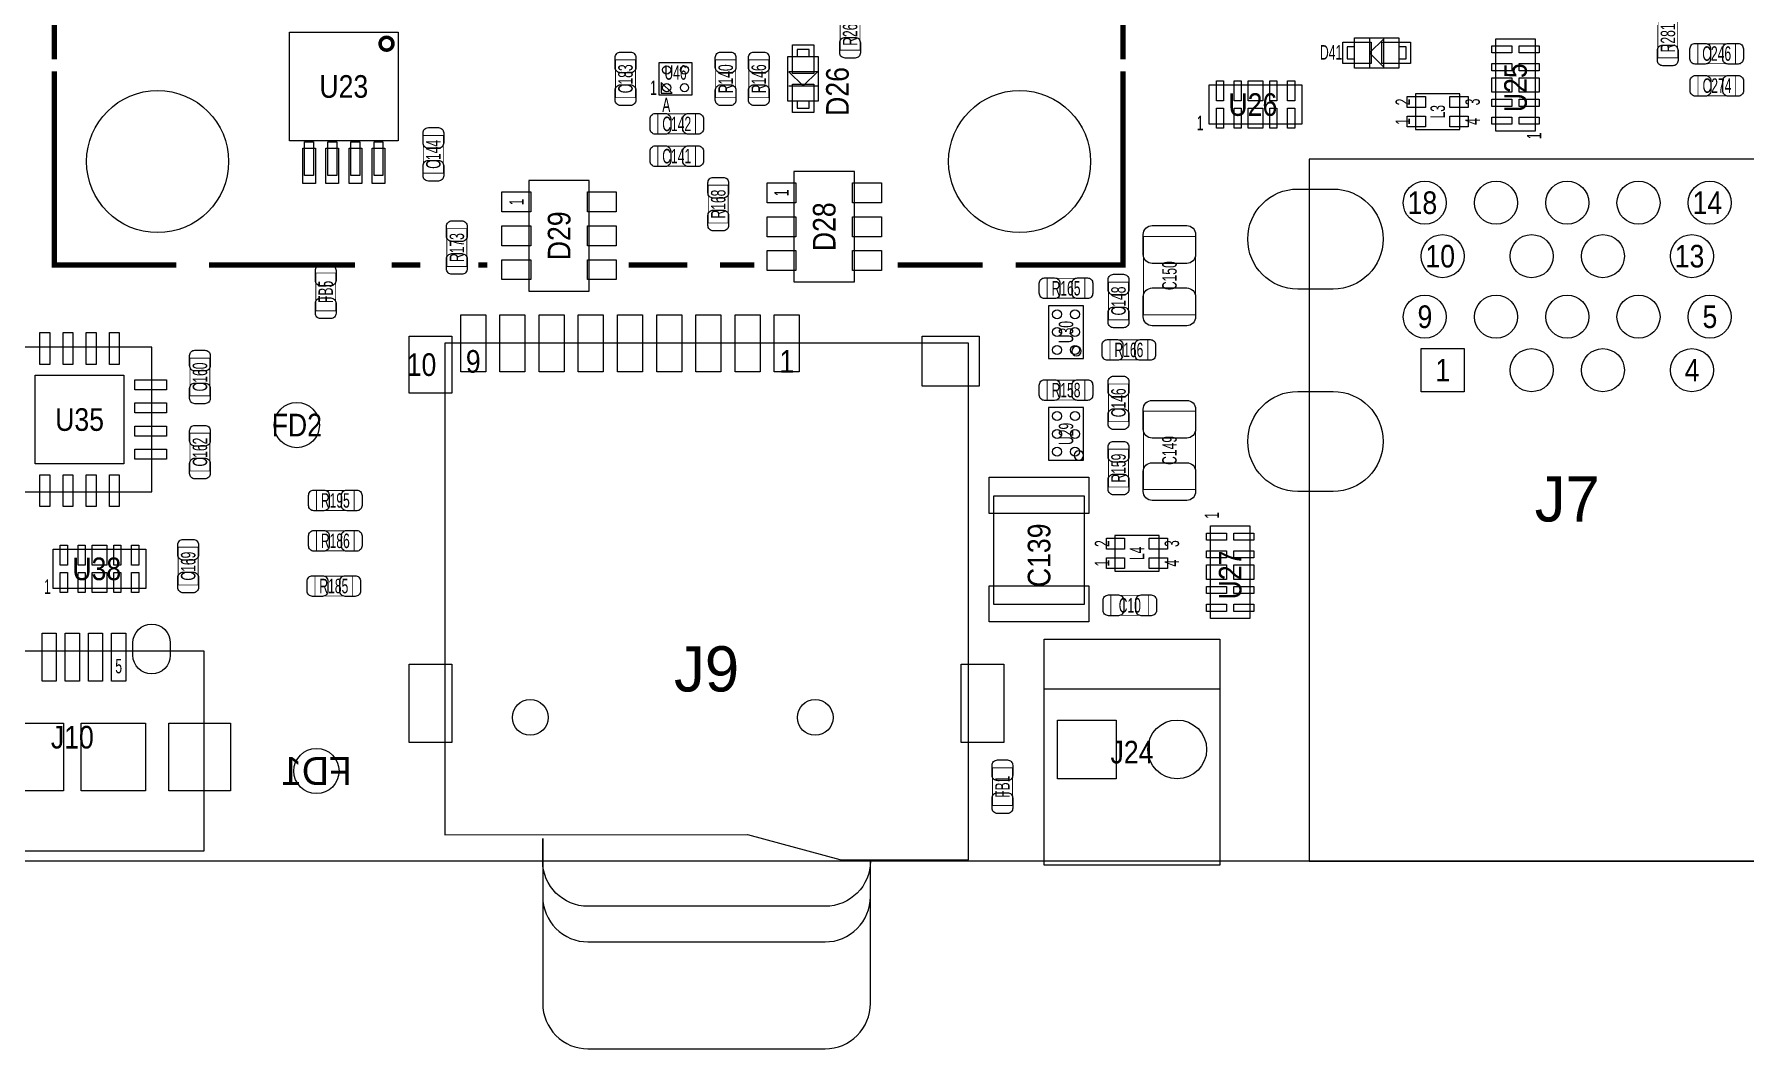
# Model space of a CAD drawing. Extents: x -31 to 174, y -12 to 124.
# Drawn here: x 12.62 to 60.64, y -5.26 to 23.21 of the extents above; entities that cross this region are included whole.
import ezdxf
from ezdxf.enums import TextEntityAlignment as Align

# ---------------------------------------------------------------- set-up
doc = ezdxf.new("R2010")
doc.units = 0
for name, color, linetype in [('BG_OUTLINE', 3, 'CONTINUOUS'), ('PG_ASSEMBLY_TOP', 140, 'CONTINUOUS'), ('PIN_BOTTOM', 2, 'CONTINUOUS'), ('PIN_TOP', 160, 'CONTINUOUS'), ('RD_ASSEMBLY_BOTTOM', 140, 'CONTINUOUS'), ('RD_ASSEMBLY_TOP', 140, 'CONTINUOUS')]:
    doc.layers.add(name, color=color, linetype=linetype)

msp = doc.modelspace()

# ---------------------------------------------------------------- linework, layer by layer
at = {"layer": 'BG_OUTLINE'}
msp.add_lwpolyline([(0, 0), (0, 46.233588), (5.526532, 46.233588, 0.413393), (6.522212, 47.232062), (6.522212, 48.731932, 0.414214), (5.522214, 49.73193), (0, 49.73193), (0, 74.98207), (5.522214, 74.98207, 0.414214), (6.522212, 75.982068), (6.522212, 77.481938, 0.413393), (5.526532, 78.480412), (0, 78.480412), (0, 89.662), (150.622, 89.662), (150.622, 0)], format="xyb", close=True, dxfattribs=at)
at = {"layer": 'PG_ASSEMBLY_TOP'}
for points, const_width in [([(13.184378, 25.16378), (13.184378, 22.499828)], 0.1524), ([(43.184318, 24.62276), (43.184318, 22.499828)], 0.1524), ([(35.804348, 22.759162), (35.244532, 22.759162), (35.244532, 23.819358), (35.804348, 23.819358), (35.804348, 22.759162)], 0.024892), ([(58.20029, 23.603966), (58.760106, 23.603966), (58.760106, 22.54377), (58.20029, 22.54377), (58.20029, 23.603966)], 0.024892), ([(60.383928, 22.940518), (60.383928, 22.380702), (59.323732, 22.380702), (59.323732, 22.940518), (60.383928, 22.940518)], 0.024892), ([(13.184378, 22.163786), (13.184378, 19.499834)], 0.1524), ([(28.938474, 22.487128), (29.49829, 22.487128), (29.49829, 21.426932), (28.938474, 21.426932), (28.938474, 22.487128)], 0.024892), ([(32.311594, 21.426932), (31.751778, 21.426932), (31.751778, 22.487128), (32.311594, 22.487128), (32.311594, 21.426932)], 0.024892), ([(33.241234, 21.426932), (32.681418, 21.426932), (32.681418, 22.487128), (33.241234, 22.487128), (33.241234, 21.426932)], 0.024892), ([(43.184318, 22.163786), (43.184318, 19.499834)], 0.1524), ([(60.389008, 22.041358), (60.389008, 21.481542), (59.328812, 21.481542), (59.328812, 22.041358), (60.389008, 22.041358)], 0.024892), ([(30.127702, 20.411948), (30.127702, 20.971764), (31.187898, 20.971764), (31.187898, 20.411948), (30.127702, 20.411948)], 0.024892), ([(24.105108, 19.307302), (23.545292, 19.307302), (23.545292, 20.367498), (24.105108, 20.367498), (24.105108, 19.307302)], 0.024892), ([(13.184378, 19.835876), (13.184378, 16.734028), (16.60652, 16.734028)], 0.1524), ([(30.127702, 19.506692), (30.127702, 20.066508), (31.187898, 20.066508), (31.187898, 19.506692), (30.127702, 19.506692)], 0.024892), ([(40.172132, 16.734028), (43.184318, 16.734028), (43.184318, 19.630898)], 0.1524), ([(32.103568, 17.910302), (31.543752, 17.910302), (31.543752, 18.970498), (32.103568, 18.970498), (32.103568, 17.910302)], 0.024892), ([(24.765508, 16.691102), (24.205692, 16.691102), (24.205692, 17.751298), (24.765508, 17.751298), (24.765508, 16.691102)], 0.024892), ([(43.760644, 17.531334), (45.220636, 17.531334), (45.220636, 15.331186), (43.760644, 15.331186), (43.760644, 17.531334)], 0.024892), ([(17.52854, 16.734028), (21.627084, 16.734028)], 0.1524), ([(22.65172, 16.734028), (23.4569, 16.734028)], 0.1524), ([(25.08504, 16.734028), (25.3365, 16.734028)], 0.1524), ([(29.30906, 16.734028), (30.950916, 16.734028)], 0.1524), ([(31.872936, 16.734028), (32.83712, 16.734028)], 0.1524), ([(36.86048, 16.734028), (39.250112, 16.734028)], 0.1524), ([(21.082508, 15.446502), (20.522692, 15.446502), (20.522692, 16.506698), (21.082508, 16.506698), (21.082508, 15.446502)], 0.024892), ([(42.117518, 16.35887), (42.117518, 15.799054), (41.057322, 15.799054), (41.057322, 16.35887), (42.117518, 16.35887)], 0.024892), ([(43.339766, 15.190978), (42.77995, 15.190978), (42.77995, 16.251174), (43.339766, 16.251174), (43.339766, 15.190978)], 0.024892), ([(43.882564, 14.628622), (43.882564, 14.068806), (42.822368, 14.068806), (42.822368, 14.628622), (43.882564, 14.628622)], 0.024892), ([(17.551908, 13.058902), (16.992092, 13.058902), (16.992092, 14.119098), (17.551908, 14.119098), (17.551908, 13.058902)], 0.024892), ([(42.117518, 13.50137), (42.117518, 12.941554), (41.057322, 12.941554), (41.057322, 13.50137), (42.117518, 13.50137)], 0.024892), ([(43.339766, 12.333478), (42.77995, 12.333478), (42.77995, 13.393674), (43.339766, 13.393674), (43.339766, 12.333478)], 0.024892), ([(45.220636, 10.428478), (43.760644, 10.428478), (43.760644, 12.628626), (45.220636, 12.628626), (45.220636, 10.428478)], 0.024892), ([(16.992092, 12.010898), (17.551908, 12.010898), (17.551908, 10.950702), (16.992092, 10.950702), (16.992092, 12.010898)], 0.024892), ([(43.339766, 10.501122), (42.77995, 10.501122), (42.77995, 11.561318), (43.339766, 11.561318), (43.339766, 10.501122)], 0.024892), ([(21.602446, 10.404602), (21.602446, 9.844786), (20.54225, 9.844786), (20.54225, 10.404602), (21.602446, 10.404602)], 0.024892), ([(21.602446, 9.270746), (21.602446, 8.71093), (20.54225, 8.71093), (20.54225, 9.270746), (21.602446, 9.270746)], 0.024892), ([(16.661892, 8.810498), (17.221708, 8.810498), (17.221708, 7.750302), (16.661892, 7.750302), (16.661892, 8.810498)], 0.024892), ([(20.501102, 7.441692), (20.501102, 8.001508), (21.561298, 8.001508), (21.561298, 7.441692), (20.501102, 7.441692)], 0.024892), ([(43.908218, 7.460488), (43.908218, 6.900672), (42.848022, 6.900672), (42.848022, 7.460488), (43.908218, 7.460488)], 0.024892), ([(40.081708, 1.560322), (39.521892, 1.560322), (39.521892, 2.620518), (40.081708, 2.620518), (40.081708, 1.560322)], 0.024892)]:
    msp.add_lwpolyline(points, dxfattribs=dict(at, const_width=const_width))
for points in [[(19.785584, 20.217384), (19.785584, 23.267416), (22.835616, 23.267416), (22.835616, 20.217384)], [(53.65623, 20.483068), (53.65623, 23.083012), (54.75605, 23.083012), (54.75605, 20.483068)], [(30.225238, 21.55698), (30.525212, 21.55698), (30.225238, 21.856954)], [(45.608748, 20.68449), (45.608748, 21.78431), (48.208692, 21.78431), (48.208692, 20.68449)], [(20.210526, 19.242278), (20.210526, 20.192492), (20.460716, 20.192492), (20.460716, 19.242278)], [(20.860512, 19.242278), (20.860512, 20.192492), (21.110702, 20.192492), (21.110702, 19.242278)], [(21.510498, 19.242278), (21.510498, 20.192492), (21.760688, 20.192492), (21.760688, 19.242278)], [(22.160484, 19.242278), (22.160484, 20.192492), (22.410674, 20.192492), (22.410674, 19.242278)], [(39.5605, 7.20852), (39.5605, 10.25652), (42.1005, 10.25652), (42.1005, 7.20852)], [(45.64507, 6.809486), (45.64507, 9.40943), (46.74489, 9.40943), (46.74489, 6.809486)], [(13.152628, 7.65429), (13.152628, 8.75411), (15.752572, 8.75411), (15.752572, 7.65429)]]:
    msp.add_lwpolyline(points, close=True, dxfattribs=at)
at = {"layer": 'PG_ASSEMBLY_TOP', "const_width": 0.100076}
msp.add_lwpolyline([(22.690836, 22.942296, 0.999872), (22.33041, 22.94255, 1.000128), (22.690836, 22.942296)], format="xyb", dxfattribs=at)
at = {"layer": 'PG_ASSEMBLY_TOP'}
for points in [[(49.682146, 23.108412), (50.932334, 23.108412), (50.932334, 22.258528), (49.682146, 22.258528), (49.682146, 23.108412)], [(50.507138, 23.08352), (50.107342, 22.68347), (50.507138, 22.28342), (50.507138, 23.08352)], [(50.107342, 23.08352), (50.107342, 22.28342)], [(33.781746, 21.331936), (33.781746, 22.582124), (34.63163, 22.582124), (34.63163, 21.331936), (33.781746, 21.331936)], [(34.376614, 22.782022), (34.036762, 22.782022), (34.036762, 22.582124), (34.376614, 22.582124), (34.376614, 22.782022)], [(49.682146, 22.513544), (49.682146, 22.853396), (49.482248, 22.853396), (49.482248, 22.513544), (49.682146, 22.513544)], [(51.132232, 22.513544), (51.132232, 22.853396), (50.932334, 22.853396), (50.932334, 22.513544), (51.132232, 22.513544)], [(31.084266, 21.498052), (30.16631, 21.498052), (30.16631, 22.416008), (31.084266, 22.416008), (31.084266, 21.498052)], [(33.806638, 22.156928), (34.206688, 21.757132), (34.606738, 22.156928), (33.806638, 22.156928)], [(33.806638, 21.757132), (34.606738, 21.757132)], [(34.376614, 21.331936), (34.036762, 21.331936), (34.036762, 21.132038), (34.376614, 21.132038), (34.376614, 21.331936)], [(52.64658, 20.532598), (52.64658, 21.533358), (51.3969, 21.533358), (51.3969, 20.532598), (52.64658, 20.532598)], [(48.409352, 0), (62.90945, 0), (62.90945, 19.699986), (48.409352, 19.699986), (48.409352, 0)], [(35.64636, 16.256), (35.64636, 19.3548), (33.94964, 19.3548), (33.94964, 16.256), (35.64636, 16.256)], [(28.20416, 16.002), (28.20416, 19.1008), (26.50744, 19.1008), (26.50744, 16.002), (28.20416, 16.002)], [(42.077386, 15.588742), (41.097454, 15.588742), (41.097454, 14.108938), (42.077386, 14.108938), (42.077386, 15.588742)], [(11.861038, 10.362438), (15.925038, 10.362438), (15.925038, 14.426438), (11.861038, 14.426438), (11.861038, 10.362438)], [(24.14524, 0.73533), (32.64662, 0.74549), (35.23488, 0.04445), (38.84676, 0.03429), (38.84676, 14.53515), (24.14524, 14.53515), (24.14524, 0.73533)], [(42.077386, 12.731242), (41.097454, 12.731242), (41.097454, 11.251438), (42.077386, 11.251438), (42.077386, 12.731242)], [(44.20362, 8.13816), (44.20362, 9.13892), (42.95394, 9.13892), (42.95394, 8.13816), (44.20362, 8.13816)], [(9.990582, 0.294132), (17.390618, 0.294132), (17.390618, 5.89407), (9.990582, 5.89407), (9.990582, 0.294132)], [(40.97528, 6.2357), (45.90288, 6.2357), (45.90288, -0.1143), (40.97528, -0.1143), (40.97528, 6.2357)], [(40.97528, 4.8387), (45.90288, 4.8387)], [(36.09594, -2.26441), (36.09594, -0.06477)]]:
    msp.add_lwpolyline(points, dxfattribs=at)
for points in [[(42.010584, 14.3129, 1), (41.748456, 14.3129, 1)], [(42.079164, 11.38682, 1), (41.817036, 11.38682, 1)]]:
    msp.add_lwpolyline(points, format="xyb", close=True, dxfattribs=at)
for points in [[(36.09594, -0.06477), (36.09594, 0.00381, -0.414072), (34.82594, -1.26619), (28.16606, -1.26619, -0.414072), (26.89606, 0.00381), (26.89606, 0.63373)], [(26.89606, 0.63373), (26.89606, -0.99441, 0.414346), (28.16606, -2.26441), (34.82594, -2.26441, 0.414346), (36.09594, -0.99441), (36.09594, -0.06477)], [(26.89606, 0.63373), (26.89606, -3.99415, 0.414386), (28.16606, -5.26415), (34.82594, -5.26415, 0.414386), (36.09594, -3.99415), (36.09594, -2.26441)]]:
    msp.add_lwpolyline(points, format="xyb", dxfattribs=at)
at = {"layer": 'PIN_BOTTOM'}
for points in [[(49.085246, 16.055975), (48.093122, 16.055975, -1), (48.093122, 18.863945), (49.085246, 18.863945, -1)], [(49.085246, 10.376027), (48.093122, 10.376027, -1), (48.093122, 13.183997), (49.085246, 13.183997, -1)], [(16.44015, 6.129528), (16.44015, 5.779008, -1), (15.39113, 5.779008), (15.39113, 6.129528, -1)]]:
    msp.add_lwpolyline(points, format="xyb", close=True, dxfattribs=at)
for points in [[(51.555396, 13.175996), (51.555396, 14.38402), (52.76342, 14.38402), (52.76342, 13.175996)], [(16.40078, 3.874008), (18.13052, 3.874008), (18.13052, 1.974088), (16.40078, 1.974088)], [(41.34358, 2.3114), (41.34358, 3.9624), (42.99458, 3.9624), (42.99458, 2.3114)]]:
    msp.add_lwpolyline(points, close=True, dxfattribs=at)
for centre, radius in [((16.084296, 19.6342), 1.9939), ((40.2844, 19.6342), 1.9939), ((51.659282, 18.480024), 0.604012), ((53.659532, 18.480024), 0.604012), ((55.659528, 18.480024), 0.604012), ((57.659524, 18.480024), 0.604012), ((59.65952, 18.480024), 0.604012), ((52.159408, 16.9799), 0.604012), ((54.65953, 16.9799), 0.604012), ((56.659526, 16.9799), 0.604012), ((59.159394, 16.9799), 0.604012), ((51.659282, 15.280132), 0.604012), ((53.659532, 15.280132), 0.604012), ((55.659528, 15.280132), 0.604012), ((57.659524, 15.280132), 0.604012), ((59.65952, 15.280132), 0.604012), ((54.65953, 13.780008), 0.604012), ((56.659526, 13.780008), 0.604012), ((59.159394, 13.780008), 0.604012), ((26.54554, 4.03479), 0.50038), ((34.54654, 4.03479), 0.50038), ((44.70908, 3.1369), 0.8255), ((20.54352, 2.53111), 0.635)]:
    msp.add_circle(centre, radius, dxfattribs=at)
at = {"layer": 'PIN_TOP'}
for points in [[(35.234372, 22.689312), (35.234372, 22.96922, -0.414846), (35.384486, 23.119334), (35.664394, 23.119334, -0.414846), (35.814508, 22.96922), (35.814508, 22.689312, -0.414846), (35.664394, 22.539198), (35.384486, 22.539198, -0.414846)], [(29.50845, 22.556978), (29.50845, 22.27707, -0.414846), (29.358336, 22.126956), (29.078428, 22.126956, -0.414846), (28.928314, 22.27707), (28.928314, 22.556978, -0.414846), (29.078428, 22.707092), (29.358336, 22.707092, -0.414846)], [(32.321754, 22.556978), (32.321754, 22.27707, -0.414846), (32.17164, 22.126956), (31.891732, 22.126956, -0.414846), (31.741618, 22.27707), (31.741618, 22.556978, -0.414846), (31.891732, 22.707092), (32.17164, 22.707092, -0.414846)], [(33.251394, 22.556978), (33.251394, 22.27707, -0.414846), (33.10128, 22.126956), (32.821372, 22.126956, -0.414846), (32.671258, 22.27707), (32.671258, 22.556978, -0.414846), (32.821372, 22.707092), (33.10128, 22.707092, -0.414846)], [(58.19013, 22.47392), (58.19013, 22.753828, -0.414846), (58.340244, 22.903942), (58.620152, 22.903942, -0.414846), (58.770266, 22.753828), (58.770266, 22.47392, -0.414846), (58.620152, 22.323806), (58.340244, 22.323806, -0.414846)], [(59.253882, 22.950678), (59.53379, 22.950678, -0.414846), (59.683904, 22.800564), (59.683904, 22.520656, -0.414846), (59.53379, 22.370542), (59.253882, 22.370542, -0.414846), (59.103768, 22.520656), (59.103768, 22.800564, -0.414846)], [(60.453778, 22.370542), (60.17387, 22.370542, -0.414846), (60.023756, 22.520656), (60.023756, 22.800564, -0.414846), (60.17387, 22.950678), (60.453778, 22.950678, -0.414846), (60.603892, 22.800564), (60.603892, 22.520656, -0.414846)], [(28.928314, 21.357082), (28.928314, 21.63699, -0.414846), (29.078428, 21.787104), (29.358336, 21.787104, -0.414846), (29.50845, 21.63699), (29.50845, 21.357082, -0.414846), (29.358336, 21.206968), (29.078428, 21.206968, -0.414846)], [(31.741618, 21.357082), (31.741618, 21.63699, -0.414846), (31.891732, 21.787104), (32.17164, 21.787104, -0.414846), (32.321754, 21.63699), (32.321754, 21.357082, -0.414846), (32.17164, 21.206968), (31.891732, 21.206968, -0.414846)], [(32.671258, 21.357082), (32.671258, 21.63699, -0.414846), (32.821372, 21.787104), (33.10128, 21.787104, -0.414846), (33.251394, 21.63699), (33.251394, 21.357082, -0.414846), (33.10128, 21.206968), (32.821372, 21.206968, -0.414846)], [(59.258962, 22.051518), (59.53887, 22.051518, -0.414846), (59.688984, 21.901404), (59.688984, 21.621496, -0.414846), (59.53887, 21.471382), (59.258962, 21.471382, -0.414846), (59.108848, 21.621496), (59.108848, 21.901404, -0.414846)], [(60.458858, 21.471382), (60.17895, 21.471382, -0.414846), (60.028836, 21.621496), (60.028836, 21.901404, -0.414846), (60.17895, 22.051518), (60.458858, 22.051518, -0.414846), (60.608972, 21.901404), (60.608972, 21.621496, -0.414846)], [(30.057852, 20.981924), (30.33776, 20.981924, -0.414846), (30.487874, 20.83181), (30.487874, 20.551902, -0.414846), (30.33776, 20.401788), (30.057852, 20.401788, -0.414846), (29.907738, 20.551902), (29.907738, 20.83181, -0.414846)], [(31.257748, 20.401788), (30.97784, 20.401788, -0.414846), (30.827726, 20.551902), (30.827726, 20.83181, -0.414846), (30.97784, 20.981924), (31.257748, 20.981924, -0.414846), (31.407862, 20.83181), (31.407862, 20.551902, -0.414846)], [(24.115268, 20.437348), (24.115268, 20.15744, -0.414846), (23.965154, 20.007326), (23.685246, 20.007326, -0.414846), (23.535132, 20.15744), (23.535132, 20.437348, -0.414846), (23.685246, 20.587462), (23.965154, 20.587462, -0.414846)], [(30.057852, 20.076668), (30.33776, 20.076668, -0.414846), (30.487874, 19.926554), (30.487874, 19.646646, -0.414846), (30.33776, 19.496532), (30.057852, 19.496532, -0.414846), (29.907738, 19.646646), (29.907738, 19.926554, -0.414846)], [(31.257748, 19.496532), (30.97784, 19.496532, -0.414846), (30.827726, 19.646646), (30.827726, 19.926554, -0.414846), (30.97784, 20.076668), (31.257748, 20.076668, -0.414846), (31.407862, 19.926554), (31.407862, 19.646646, -0.414846)], [(23.535132, 19.237452), (23.535132, 19.51736, -0.414846), (23.685246, 19.667474), (23.965154, 19.667474, -0.414846), (24.115268, 19.51736), (24.115268, 19.237452, -0.414846), (23.965154, 19.087338), (23.685246, 19.087338, -0.414846)], [(32.113728, 19.040348), (32.113728, 18.76044, -0.414846), (31.963614, 18.610326), (31.683706, 18.610326, -0.414846), (31.533592, 18.76044), (31.533592, 19.040348, -0.414846), (31.683706, 19.190462), (31.963614, 19.190462, -0.414846)], [(49.085246, 16.055975), (48.093122, 16.055975, -1), (48.093122, 18.863945), (49.085246, 18.863945, -1)], [(31.533592, 17.840452), (31.533592, 18.12036, -0.414846), (31.683706, 18.270474), (31.963614, 18.270474, -0.414846), (32.113728, 18.12036), (32.113728, 17.840452, -0.414846), (31.963614, 17.690338), (31.683706, 17.690338, -0.414846)], [(24.775668, 17.821148), (24.775668, 17.54124, -0.414846), (24.625554, 17.391126), (24.345646, 17.391126, -0.414846), (24.195532, 17.54124), (24.195532, 17.821148, -0.414846), (24.345646, 17.971262), (24.625554, 17.971262, -0.414846)], [(45.225716, 17.586198), (45.225716, 17.026382, -0.414709), (44.975526, 16.776192), (44.005754, 16.776192, -0.414709), (43.755564, 17.026382), (43.755564, 17.586198, -0.414709), (44.005754, 17.836388), (44.975526, 17.836388, -0.414709)], [(24.195532, 16.621252), (24.195532, 16.90116, -0.414846), (24.345646, 17.051274), (24.625554, 17.051274, -0.414846), (24.775668, 16.90116), (24.775668, 16.621252, -0.414846), (24.625554, 16.471138), (24.345646, 16.471138, -0.414846)], [(21.092668, 16.576548), (21.092668, 16.29664, -0.414846), (20.942554, 16.146526), (20.662646, 16.146526, -0.414846), (20.512532, 16.29664), (20.512532, 16.576548, -0.414846), (20.662646, 16.726662), (20.942554, 16.726662, -0.414846)], [(40.987472, 16.36903), (41.26738, 16.36903, -0.414846), (41.417494, 16.218916), (41.417494, 15.939008, -0.414846), (41.26738, 15.788894), (40.987472, 15.788894, -0.414846), (40.837358, 15.939008), (40.837358, 16.218916, -0.414846)], [(42.187368, 15.788894), (41.90746, 15.788894, -0.414846), (41.757346, 15.939008), (41.757346, 16.218916, -0.414846), (41.90746, 16.36903), (42.187368, 16.36903, -0.414846), (42.337482, 16.218916), (42.337482, 15.939008, -0.414846)], [(43.349926, 16.321024), (43.349926, 16.041116, -0.414846), (43.199812, 15.891002), (42.919904, 15.891002, -0.414846), (42.76979, 16.041116), (42.76979, 16.321024, -0.414846), (42.919904, 16.471138), (43.199812, 16.471138, -0.414846)], [(43.755564, 15.276322), (43.755564, 15.836138, -0.414709), (44.005754, 16.086328), (44.975526, 16.086328, -0.414709), (45.225716, 15.836138), (45.225716, 15.276322, -0.414709), (44.975526, 15.026132), (44.005754, 15.026132, -0.414709)], [(20.512532, 15.376652), (20.512532, 15.65656, -0.414846), (20.662646, 15.806674), (20.942554, 15.806674, -0.414846), (21.092668, 15.65656), (21.092668, 15.376652, -0.414846), (20.942554, 15.226538), (20.662646, 15.226538, -0.414846)], [(42.76979, 15.121128), (42.76979, 15.401036, -0.414846), (42.919904, 15.55115), (43.199812, 15.55115, -0.414846), (43.349926, 15.401036), (43.349926, 15.121128, -0.414846), (43.199812, 14.971014), (42.919904, 14.971014, -0.414846)], [(42.752518, 14.638782), (43.032426, 14.638782, -0.414846), (43.18254, 14.488668), (43.18254, 14.20876, -0.414846), (43.032426, 14.058646), (42.752518, 14.058646, -0.414846), (42.602404, 14.20876), (42.602404, 14.488668, -0.414846)], [(43.952414, 14.058646), (43.672506, 14.058646, -0.414846), (43.522392, 14.20876), (43.522392, 14.488668, -0.414846), (43.672506, 14.638782), (43.952414, 14.638782, -0.414846), (44.102528, 14.488668), (44.102528, 14.20876, -0.414846)], [(17.562068, 14.188948), (17.562068, 13.90904, -0.414846), (17.411954, 13.758926), (17.132046, 13.758926, -0.414846), (16.981932, 13.90904), (16.981932, 14.188948, -0.414846), (17.132046, 14.339062), (17.411954, 14.339062, -0.414846)], [(40.987472, 13.51153), (41.26738, 13.51153, -0.414846), (41.417494, 13.361416), (41.417494, 13.081508, -0.414846), (41.26738, 12.931394), (40.987472, 12.931394, -0.414846), (40.837358, 13.081508), (40.837358, 13.361416, -0.414846)], [(42.187368, 12.931394), (41.90746, 12.931394, -0.414846), (41.757346, 13.081508), (41.757346, 13.361416, -0.414846), (41.90746, 13.51153), (42.187368, 13.51153, -0.414846), (42.337482, 13.361416), (42.337482, 13.081508, -0.414846)], [(43.349926, 13.463524), (43.349926, 13.183616, -0.414846), (43.199812, 13.033502), (42.919904, 13.033502, -0.414846), (42.76979, 13.183616), (42.76979, 13.463524, -0.414846), (42.919904, 13.613638), (43.199812, 13.613638, -0.414846)], [(16.981932, 12.989052), (16.981932, 13.26896, -0.414846), (17.132046, 13.419074), (17.411954, 13.419074, -0.414846), (17.562068, 13.26896), (17.562068, 12.989052, -0.414846), (17.411954, 12.838938), (17.132046, 12.838938, -0.414846)], [(49.085246, 10.376027), (48.093122, 10.376027, -1), (48.093122, 13.183997), (49.085246, 13.183997, -1)], [(42.76979, 12.263628), (42.76979, 12.543536, -0.414846), (42.919904, 12.69365), (43.199812, 12.69365, -0.414846), (43.349926, 12.543536), (43.349926, 12.263628, -0.414846), (43.199812, 12.113514), (42.919904, 12.113514, -0.414846)], [(45.225716, 12.68349), (45.225716, 12.123674, -0.414709), (44.975526, 11.873484), (44.005754, 11.873484, -0.414709), (43.755564, 12.123674), (43.755564, 12.68349, -0.414709), (44.005754, 12.93368), (44.975526, 12.93368, -0.414709)], [(17.562068, 12.080748), (17.562068, 11.80084, -0.414846), (17.411954, 11.650726), (17.132046, 11.650726, -0.414846), (16.981932, 11.80084), (16.981932, 12.080748, -0.414846), (17.132046, 12.230862), (17.411954, 12.230862, -0.414846)], [(43.349926, 11.631168), (43.349926, 11.35126, -0.414846), (43.199812, 11.201146), (42.919904, 11.201146, -0.414846), (42.76979, 11.35126), (42.76979, 11.631168, -0.414846), (42.919904, 11.781282), (43.199812, 11.781282, -0.414846)], [(16.981932, 10.880852), (16.981932, 11.16076, -0.414846), (17.132046, 11.310874), (17.411954, 11.310874, -0.414846), (17.562068, 11.16076), (17.562068, 10.880852, -0.414846), (17.411954, 10.730738), (17.132046, 10.730738, -0.414846)], [(43.755564, 10.373614), (43.755564, 10.93343, -0.414709), (44.005754, 11.18362), (44.975526, 11.18362, -0.414709), (45.225716, 10.93343), (45.225716, 10.373614, -0.414709), (44.975526, 10.123424), (44.005754, 10.123424, -0.414709)], [(42.76979, 10.431272), (42.76979, 10.71118, -0.414846), (42.919904, 10.861294), (43.199812, 10.861294, -0.414846), (43.349926, 10.71118), (43.349926, 10.431272, -0.414846), (43.199812, 10.281158), (42.919904, 10.281158, -0.414846)], [(20.4724, 10.414762), (20.752308, 10.414762, -0.414846), (20.902422, 10.264648), (20.902422, 9.98474, -0.414846), (20.752308, 9.834626), (20.4724, 9.834626, -0.414846), (20.322286, 9.98474), (20.322286, 10.264648, -0.414846)], [(21.672296, 9.834626), (21.392388, 9.834626, -0.414846), (21.242274, 9.98474), (21.242274, 10.264648, -0.414846), (21.392388, 10.414762), (21.672296, 10.414762, -0.414846), (21.82241, 10.264648), (21.82241, 9.98474, -0.414846)], [(20.4724, 9.280906), (20.752308, 9.280906, -0.414846), (20.902422, 9.130792), (20.902422, 8.850884, -0.414846), (20.752308, 8.70077), (20.4724, 8.70077, -0.414846), (20.322286, 8.850884), (20.322286, 9.130792, -0.414846)], [(21.672296, 8.70077), (21.392388, 8.70077, -0.414846), (21.242274, 8.850884), (21.242274, 9.130792, -0.414846), (21.392388, 9.280906), (21.672296, 9.280906, -0.414846), (21.82241, 9.130792), (21.82241, 8.850884, -0.414846)], [(17.231868, 8.880348), (17.231868, 8.60044, -0.414846), (17.081754, 8.450326), (16.801846, 8.450326, -0.414846), (16.651732, 8.60044), (16.651732, 8.880348, -0.414846), (16.801846, 9.030462), (17.081754, 9.030462, -0.414846)], [(16.651732, 7.680452), (16.651732, 7.96036, -0.414846), (16.801846, 8.110474), (17.081754, 8.110474, -0.414846), (17.231868, 7.96036), (17.231868, 7.680452, -0.414846), (17.081754, 7.530338), (16.801846, 7.530338, -0.414846)], [(20.431252, 8.011668), (20.71116, 8.011668, -0.414846), (20.861274, 7.861554), (20.861274, 7.581646, -0.414846), (20.71116, 7.431532), (20.431252, 7.431532, -0.414846), (20.281138, 7.581646), (20.281138, 7.861554, -0.414846)], [(21.631148, 7.431532), (21.35124, 7.431532, -0.414846), (21.201126, 7.581646), (21.201126, 7.861554, -0.414846), (21.35124, 8.011668), (21.631148, 8.011668, -0.414846), (21.781262, 7.861554), (21.781262, 7.581646, -0.414846)], [(42.778172, 7.470648), (43.05808, 7.470648, -0.414846), (43.208194, 7.320534), (43.208194, 7.040626, -0.414846), (43.05808, 6.890512), (42.778172, 6.890512, -0.414846), (42.628058, 7.040626), (42.628058, 7.320534, -0.414846)], [(43.978068, 6.890512), (43.69816, 6.890512, -0.414846), (43.548046, 7.040626), (43.548046, 7.320534, -0.414846), (43.69816, 7.470648), (43.978068, 7.470648, -0.414846), (44.128182, 7.320534), (44.128182, 7.040626, -0.414846)], [(16.44015, 6.129528), (16.44015, 5.779008, -1), (15.39113, 5.779008), (15.39113, 6.129528, -1)], [(40.091868, 2.690368), (40.091868, 2.41046, -0.414846), (39.941754, 2.260346), (39.661846, 2.260346, -0.414846), (39.511732, 2.41046), (39.511732, 2.690368, -0.414846), (39.661846, 2.840482), (39.941754, 2.840482, -0.414846)], [(39.511732, 1.490472), (39.511732, 1.77038, -0.414846), (39.661846, 1.920494), (39.941754, 1.920494, -0.414846), (40.091868, 1.77038), (40.091868, 1.490472, -0.414846), (39.941754, 1.340358), (39.661846, 1.340358, -0.414846)]]:
    msp.add_lwpolyline(points, format="xyb", close=True, dxfattribs=at)
for points in [[(34.506662, 22.10689), (33.906714, 22.10689), (33.906714, 22.90699), (34.506662, 22.90699)], [(49.35728, 22.383496), (49.35728, 22.983444), (50.15738, 22.983444), (50.15738, 22.383496)], [(50.4571, 22.383496), (50.4571, 22.983444), (51.2572, 22.983444), (51.2572, 22.383496)], [(54.100476, 22.683089), (53.541676, 22.683089), (53.541676, 22.882987), (54.100476, 22.882987)], [(54.870604, 22.683089), (54.311804, 22.683089), (54.311804, 22.882987), (54.870604, 22.882987)], [(54.100476, 22.183217), (53.541676, 22.183217), (53.541676, 22.383115), (54.100476, 22.383115)], [(54.870604, 22.183217), (54.311804, 22.183217), (54.311804, 22.383115), (54.870604, 22.383115)], [(34.506662, 21.00707), (33.906714, 21.00707), (33.906714, 21.80717), (34.506662, 21.80717)], [(45.808646, 21.340064), (45.808646, 21.898864), (46.008544, 21.898864), (46.008544, 21.340064)], [(46.308518, 21.340064), (46.308518, 21.898864), (46.508416, 21.898864), (46.508416, 21.340064)], [(46.70552, 21.340064), (46.70552, 21.898864), (47.11192, 21.898864), (47.11192, 21.340064)], [(47.30877, 21.340064), (47.30877, 21.898864), (47.508668, 21.898864), (47.508668, 21.340064)], [(47.808642, 21.340064), (47.808642, 21.898864), (48.00854, 21.898864), (48.00854, 21.340064)], [(54.100476, 21.57984), (53.541676, 21.57984), (53.541676, 21.98624), (54.100476, 21.98624)], [(54.870604, 21.57984), (54.311804, 21.57984), (54.311804, 21.98624), (54.870604, 21.98624)], [(51.6763, 21.154898), (51.1683, 21.154898), (51.1683, 21.459698), (51.6763, 21.459698)], [(52.87518, 21.154898), (52.36718, 21.154898), (52.36718, 21.459698), (52.87518, 21.459698)], [(54.100476, 21.182965), (53.541676, 21.182965), (53.541676, 21.382863), (54.100476, 21.382863)], [(54.870604, 21.182965), (54.311804, 21.182965), (54.311804, 21.382863), (54.870604, 21.382863)], [(45.808646, 20.569936), (45.808646, 21.128736), (46.008544, 21.128736), (46.008544, 20.569936)], [(46.308518, 20.569936), (46.308518, 21.128736), (46.508416, 21.128736), (46.508416, 20.569936)], [(46.70552, 20.569936), (46.70552, 21.128736), (47.11192, 21.128736), (47.11192, 20.569936)], [(47.30877, 20.569936), (47.30877, 21.128736), (47.508668, 21.128736), (47.508668, 20.569936)], [(47.808642, 20.569936), (47.808642, 21.128736), (48.00854, 21.128736), (48.00854, 20.569936)], [(51.6763, 20.606258), (51.1683, 20.606258), (51.1683, 20.911058), (51.6763, 20.911058)], [(52.87518, 20.606258), (52.36718, 20.606258), (52.36718, 20.911058), (52.87518, 20.911058)], [(54.100476, 20.683093), (53.541676, 20.683093), (53.541676, 20.882991), (54.100476, 20.882991)], [(54.870604, 20.683093), (54.311804, 20.683093), (54.311804, 20.882991), (54.870604, 20.882991)], [(20.513294, 20.01266), (20.513294, 19.02206), (20.157694, 19.02206), (20.157694, 20.01266)], [(21.16328, 20.01266), (21.16328, 19.02206), (20.80768, 19.02206), (20.80768, 20.01266)], [(21.81352, 20.01266), (21.81352, 19.02206), (21.45792, 19.02206), (21.45792, 20.01266)], [(22.463506, 20.01266), (22.463506, 19.02206), (22.107906, 19.02206), (22.107906, 20.01266)], [(26.56332, 18.22196), (25.75052, 18.22196), (25.75052, 18.78076), (26.56332, 18.78076)], [(28.14828, 18.78076), (28.96108, 18.78076), (28.96108, 18.22196), (28.14828, 18.22196)], [(34.00552, 18.47596), (33.19272, 18.47596), (33.19272, 19.03476), (34.00552, 19.03476)], [(35.59048, 19.03476), (36.40328, 19.03476), (36.40328, 18.47596), (35.59048, 18.47596)], [(26.56332, 17.272), (25.75052, 17.272), (25.75052, 17.8308), (26.56332, 17.8308)], [(28.14828, 17.8308), (28.96108, 17.8308), (28.96108, 17.272), (28.14828, 17.272)], [(34.00552, 17.526), (33.19272, 17.526), (33.19272, 18.0848), (34.00552, 18.0848)], [(35.59048, 18.0848), (36.40328, 18.0848), (36.40328, 17.526), (35.59048, 17.526)], [(26.56332, 16.32204), (25.75052, 16.32204), (25.75052, 16.88084), (26.56332, 16.88084)], [(28.14828, 16.88084), (28.96108, 16.88084), (28.96108, 16.32204), (28.14828, 16.32204)], [(34.00552, 16.57604), (33.19272, 16.57604), (33.19272, 17.13484), (34.00552, 17.13484)], [(35.59048, 17.13484), (36.40328, 17.13484), (36.40328, 16.57604), (35.59048, 16.57604)], [(24.59482, 13.73505), (24.59482, 15.33525), (25.29586, 15.33525), (25.29586, 13.73505)], [(25.69464, 13.73505), (25.69464, 15.33525), (26.39568, 15.33525), (26.39568, 13.73505)], [(26.79446, 13.73505), (26.79446, 15.33525), (27.4955, 15.33525), (27.4955, 13.73505)], [(27.89428, 13.73505), (27.89428, 15.33525), (28.59532, 15.33525), (28.59532, 13.73505)], [(28.99664, 13.73505), (28.99664, 15.33525), (29.69768, 15.33525), (29.69768, 13.73505)], [(30.09646, 13.73505), (30.09646, 15.33525), (30.7975, 15.33525), (30.7975, 13.73505)], [(31.19628, 13.73505), (31.19628, 15.33525), (31.89732, 15.33525), (31.89732, 13.73505)], [(32.2961, 13.73505), (32.2961, 15.33525), (32.99714, 15.33525), (32.99714, 13.73505)], [(33.39592, 13.73505), (33.39592, 15.33525), (34.09696, 15.33525), (34.09696, 13.73505)], [(12.777978, 13.943838), (12.777978, 14.832838), (13.057378, 14.832838), (13.057378, 13.943838)], [(13.428218, 13.943838), (13.428218, 14.832838), (13.707618, 14.832838), (13.707618, 13.943838)], [(14.078458, 13.943838), (14.078458, 14.832838), (14.357858, 14.832838), (14.357858, 13.943838)], [(14.728698, 13.943838), (14.728698, 14.832838), (15.008098, 14.832838), (15.008098, 13.943838)], [(23.14702, 13.13561), (23.14702, 14.73581), (24.3459, 14.73581), (24.3459, 13.13561)], [(37.54628, 14.73454), (39.14648, 14.73454), (39.14648, 13.335), (37.54628, 13.335)], [(51.555396, 13.175996), (51.555396, 14.38402), (52.76342, 14.38402), (52.76342, 13.175996)], [(12.648438, 11.149838), (12.648438, 13.639038), (15.137638, 13.639038), (15.137638, 11.149838)], [(15.442438, 13.509498), (16.331438, 13.509498), (16.331438, 13.230098), (15.442438, 13.230098)], [(15.442438, 12.859258), (16.331438, 12.859258), (16.331438, 12.579858), (15.442438, 12.579858)], [(15.442438, 12.209018), (16.331438, 12.209018), (16.331438, 11.929618), (15.442438, 11.929618)], [(15.442438, 11.558778), (16.331438, 11.558778), (16.331438, 11.279378), (15.442438, 11.279378)], [(12.777978, 9.956038), (12.777978, 10.845038), (13.057378, 10.845038), (13.057378, 9.956038)], [(13.428218, 9.956038), (13.428218, 10.845038), (13.707618, 10.845038), (13.707618, 9.956038)], [(14.078458, 9.956038), (14.078458, 10.845038), (14.357858, 10.845038), (14.357858, 9.956038)], [(14.728698, 9.956038), (14.728698, 10.845038), (15.008098, 10.845038), (15.008098, 9.956038)], [(39.4335, 10.77722), (42.2275, 10.77722), (42.2275, 9.76122), (39.4335, 9.76122)], [(45.530516, 9.209405), (46.089316, 9.209405), (46.089316, 9.009507), (45.530516, 9.009507)], [(46.300644, 9.209405), (46.859444, 9.209405), (46.859444, 9.009507), (46.300644, 9.009507)], [(13.352526, 8.309864), (13.352526, 8.868664), (13.552424, 8.868664), (13.552424, 8.309864)], [(13.852398, 8.309864), (13.852398, 8.868664), (14.052296, 8.868664), (14.052296, 8.309864)], [(14.2494, 8.309864), (14.2494, 8.868664), (14.6558, 8.868664), (14.6558, 8.309864)], [(14.85265, 8.309864), (14.85265, 8.868664), (15.052548, 8.868664), (15.052548, 8.309864)], [(15.352522, 8.309864), (15.352522, 8.868664), (15.55242, 8.868664), (15.55242, 8.309864)], [(43.23334, 8.76046), (42.72534, 8.76046), (42.72534, 9.06526), (43.23334, 9.06526)], [(44.43222, 8.76046), (43.92422, 8.76046), (43.92422, 9.06526), (44.43222, 9.06526)], [(45.530516, 8.709533), (46.089316, 8.709533), (46.089316, 8.509635), (45.530516, 8.509635)], [(46.300644, 8.709533), (46.859444, 8.709533), (46.859444, 8.509635), (46.300644, 8.509635)], [(43.23334, 8.21182), (42.72534, 8.21182), (42.72534, 8.51662), (43.23334, 8.51662)], [(44.43222, 8.21182), (43.92422, 8.21182), (43.92422, 8.51662), (44.43222, 8.51662)], [(45.530516, 8.312658), (46.089316, 8.312658), (46.089316, 7.906258), (45.530516, 7.906258)], [(46.300644, 8.312658), (46.859444, 8.312658), (46.859444, 7.906258), (46.300644, 7.906258)], [(13.352526, 7.539736), (13.352526, 8.098536), (13.552424, 8.098536), (13.552424, 7.539736)], [(13.852398, 7.539736), (13.852398, 8.098536), (14.052296, 8.098536), (14.052296, 7.539736)], [(14.2494, 7.539736), (14.2494, 8.098536), (14.6558, 8.098536), (14.6558, 7.539736)], [(14.85265, 7.539736), (14.85265, 8.098536), (15.052548, 8.098536), (15.052548, 7.539736)], [(15.352522, 7.539736), (15.352522, 8.098536), (15.55242, 8.098536), (15.55242, 7.539736)], [(39.4335, 7.72922), (42.2275, 7.72922), (42.2275, 6.71322), (39.4335, 6.71322)], [(45.530516, 7.709281), (46.089316, 7.709281), (46.089316, 7.509383), (45.530516, 7.509383)], [(46.300644, 7.709281), (46.859444, 7.709281), (46.859444, 7.509383), (46.300644, 7.509383)], [(45.530516, 7.209409), (46.089316, 7.209409), (46.089316, 7.009511), (45.530516, 7.009511)], [(46.300644, 7.209409), (46.859444, 7.209409), (46.859444, 7.009511), (46.300644, 7.009511)], [(12.841224, 5.054854), (12.841224, 6.403594), (13.240004, 6.403594), (13.240004, 5.054854)], [(13.49121, 5.054854), (13.49121, 6.403594), (13.88999, 6.403594), (13.88999, 5.054854)], [(14.141196, 5.054854), (14.141196, 6.403594), (14.539976, 6.403594), (14.539976, 5.054854)], [(14.791182, 5.054854), (14.791182, 6.403594), (15.189962, 6.403594), (15.189962, 5.054854)], [(23.14702, 3.33375), (23.14702, 5.53339), (24.3459, 5.53339), (24.3459, 3.33375)], [(38.6461, 3.33375), (38.6461, 5.53339), (39.84498, 5.53339), (39.84498, 3.33375)], [(11.640058, 1.974088), (11.640058, 3.874008), (13.440918, 3.874008), (13.440918, 1.974088)], [(13.940282, 1.974088), (13.940282, 3.874008), (15.741142, 3.874008), (15.741142, 1.974088)], [(16.40078, 3.874008), (18.13052, 3.874008), (18.13052, 1.974088), (16.40078, 1.974088)], [(41.34358, 2.3114), (41.34358, 3.9624), (42.99458, 3.9624), (42.99458, 2.3114)]]:
    msp.add_lwpolyline(points, close=True, dxfattribs=at)
for centre, radius in [((30.375352, 22.206966), 0.115062), ((30.875224, 22.206966), 0.115062), ((16.084296, 19.6342), 1.9939), ((30.375352, 21.707094), 0.115062), ((30.875224, 21.707094), 0.115062), ((40.2844, 19.6342), 1.9939), ((51.659282, 18.480024), 0.604012), ((53.659532, 18.480024), 0.604012), ((55.659528, 18.480024), 0.604012), ((57.659524, 18.480024), 0.604012), ((59.65952, 18.480024), 0.604012), ((52.159408, 16.9799), 0.604012), ((54.65953, 16.9799), 0.604012), ((56.659526, 16.9799), 0.604012), ((59.159394, 16.9799), 0.604012), ((51.659282, 15.280132), 0.604012), ((53.659532, 15.280132), 0.604012), ((55.659528, 15.280132), 0.604012), ((57.659524, 15.280132), 0.604012), ((59.65952, 15.280132), 0.604012), ((41.337484, 15.348966), 0.127), ((41.837356, 15.348966), 0.127), ((41.337484, 14.84884), 0.127), ((41.837356, 14.84884), 0.127), ((41.337484, 14.348714), 0.127), ((41.837356, 14.348714), 0.127), ((54.65953, 13.780008), 0.604012), ((56.659526, 13.780008), 0.604012), ((59.159394, 13.780008), 0.604012), ((19.99234, 12.24026), 0.635), ((41.337484, 12.491466), 0.127), ((41.837356, 12.491466), 0.127), ((41.337484, 11.99134), 0.127), ((41.837356, 11.99134), 0.127), ((41.337484, 11.491214), 0.127), ((41.837356, 11.491214), 0.127), ((26.54554, 4.03479), 0.50038), ((34.54654, 4.03479), 0.50038), ((44.70908, 3.1369), 0.8255)]:
    msp.add_circle(centre, radius, dxfattribs=at)

# ---------------------------------------------------------------- texts
at = {"layer": 'PG_ASSEMBLY_TOP'}
for s, height, width, p in [('1', 0.4064, 0.625, (29.909262, 21.5011)), ('A', 0.4064, 0.625, (30.2514, 21.02104)), ('1', 0.4064, 0.625, (45.25772, 20.51558)), ('18', 0.635, 0.88, (51.176682, 18.162524)), ('14', 0.635, 0.88, (59.17692, 18.162524)), ('10', 0.635, 0.88, (51.676808, 16.6624)), ('13', 0.635, 0.88, (58.676794, 16.6624)), ('9', 0.635, 0.88, (51.456082, 14.962632)), ('5', 0.635, 0.88, (59.45632, 14.962632)), ('1', 0.635, 0.88, (51.956208, 13.462508)), ('4', 0.635, 0.88, (58.956194, 13.462508)), ('1', 0.4064, 0.625, (12.89558, 7.50316))]:
    msp.add_text(s, height=height, dxfattribs=dict(at, width=width)).set_placement(p)
at = {"layer": 'PG_ASSEMBLY_TOP', "width": 0.625}
for s, p in [('2', (51.2445, 21.307298)), ('3', (53.20538, 21.307298)), ('1', (51.2445, 20.758658)), ('4', (53.20538, 20.758658)), ('1', (33.80232, 18.75536)), ('1', (26.36012, 18.50136)), ('2', (42.80154, 8.91286)), ('3', (44.76242, 8.91286)), ('1', (42.80154, 8.36422)), ('4', (44.76242, 8.36422))]:
    msp.add_text(s, height=0.4064, rotation=90, dxfattribs=at).set_placement(p, align=Align.CENTER)
for p in [(54.93258, 20.26158), (45.88256, 9.61136)]:
    msp.add_text('1', height=0.4064, rotation=90, dxfattribs=at).set_placement(p)
at = {"layer": 'PG_ASSEMBLY_TOP'}
for s, height, width, p in [('10', 0.635, 0.88, (23.49246, 13.61821)), ('9', 0.635, 0.88, (24.94534, 13.70965)), ('1', 0.635, 0.88, (33.74644, 13.70965)), ('5', 0.4064, 0.625, (14.990572, 5.272024))]:
    msp.add_text(s, height=height, dxfattribs=dict(at, width=width)).set_placement(p, align=Align.CENTER)
at = {"layer": 'RD_ASSEMBLY_BOTTOM', "text_generation_flag": 2}
msp.add_text('FD1', height=0.7874, dxfattribs=at).set_placement((20.54352, 2.13741), align=Align.CENTER)
at = {"layer": 'RD_ASSEMBLY_TOP'}
for s, height, width, p in [('R266', 0.4064, 0.625, (35.72764, 23.28926)), ('R281', 0.4064, 0.625, (58.68797, 23.10511)), ('C183', 0.4064, 0.625, (29.421582, 21.95703)), ('R140', 0.4064, 0.625, (32.234886, 21.95703)), ('R146', 0.4064, 0.625, (33.164526, 21.95703)), ('D26', 0.635, 0.88, (35.48634, 21.60143)), ('L3', 0.4064, 0.625, (52.22494, 21.032978)), ('C144', 0.4064, 0.625, (24.0284, 19.8374)), ('R168', 0.4064, 0.625, (32.02686, 18.4404)), ('D28', 0.635, 0.88, (35.1155, 17.8054)), ('D29', 0.635, 0.88, (27.6733, 17.5514)), ('R173', 0.4064, 0.625, (24.6888, 17.2212)), ('C150', 0.4064, 0.625, (44.69384, 16.43126)), ('FB5', 0.4064, 0.625, (21.0058, 15.9766)), ('C148', 0.4064, 0.625, (43.263058, 15.721076)), ('U30', 0.4064, 0.625, (41.79062, 14.84884)), ('C160', 0.4064, 0.625, (17.4752, 13.589)), ('C146', 0.4064, 0.625, (43.263058, 12.863576)), ('U29', 0.4064, 0.625, (41.79062, 11.99134)), ('C162', 0.4064, 0.625, (17.4752, 11.4808)), ('C149', 0.4064, 0.625, (44.69384, 11.528552)), ('R159', 0.4064, 0.625, (43.263058, 11.03122)), ('C169', 0.4064, 0.625, (17.145, 8.2804)), ('L4', 0.4064, 0.625, (43.78198, 8.63854)), ('FB1', 0.4064, 0.625, (40.005, 2.09042))]:
    msp.add_text(s, height=height, rotation=90, dxfattribs=dict(at, width=width)).set_placement(p, align=Align.CENTER)
for s, height, width, p in [('D41', 0.4064, 0.625, (48.71847, 22.49678)), ('U26', 0.635, 0.88, (46.14672, 20.9169)), ('U38', 0.635, 0.88, (13.6906, 7.8867))]:
    msp.add_text(s, height=height, dxfattribs=dict(at, width=width)).set_placement(p)
for s, height, width, p in [('C246', 0.4064, 0.625, (59.8551, 22.46249)), ('U46', 0.4064, 0.625, (30.625288, 21.93163)), ('U23', 0.635, 0.88, (21.3106, 21.4249)), ('C274', 0.4064, 0.625, (59.86399, 21.56333)), ('C142', 0.4064, 0.625, (30.6578, 20.488656)), ('C141', 0.4064, 0.625, (30.6578, 19.5834)), ('R165', 0.4064, 0.625, (41.58742, 15.875762)), ('R166', 0.4064, 0.625, (43.352466, 14.145514)), ('R158', 0.4064, 0.625, (41.58742, 13.018262)), ('U35', 0.635, 0.88, (13.893038, 12.076938)), ('FD2', 0.635, 0.88, (19.99234, 11.92276)), ('J7', 1.27, 1.02, (55.659528, 9.53262)), ('R195', 0.4064, 0.625, (21.072348, 9.921494)), ('R186', 0.4064, 0.625, (21.072348, 8.787638)), ('R185', 0.4064, 0.625, (21.0312, 7.5184)), ('C10', 0.4064, 0.625, (43.37812, 6.97738)), ('J9', 1.27, 1.02, (31.496, 4.7625)), ('J10', 0.635, 0.88, (13.6906, 3.1623)), ('J24', 0.635, 0.88, (43.43908, 2.7432))]:
    msp.add_text(s, height=height, dxfattribs=dict(at, width=width)).set_placement(p, align=Align.CENTER)
at = {"layer": 'RD_ASSEMBLY_TOP', "width": 0.88}
for s, p in [('U25', (54.52364, 21.02104)), ('C139', (41.148, 7.69112)), ('U27', (46.51248, 7.347458))]:
    msp.add_text(s, height=0.635, rotation=90, dxfattribs=at).set_placement(p)

doc.saveas('drawing.dxf')
